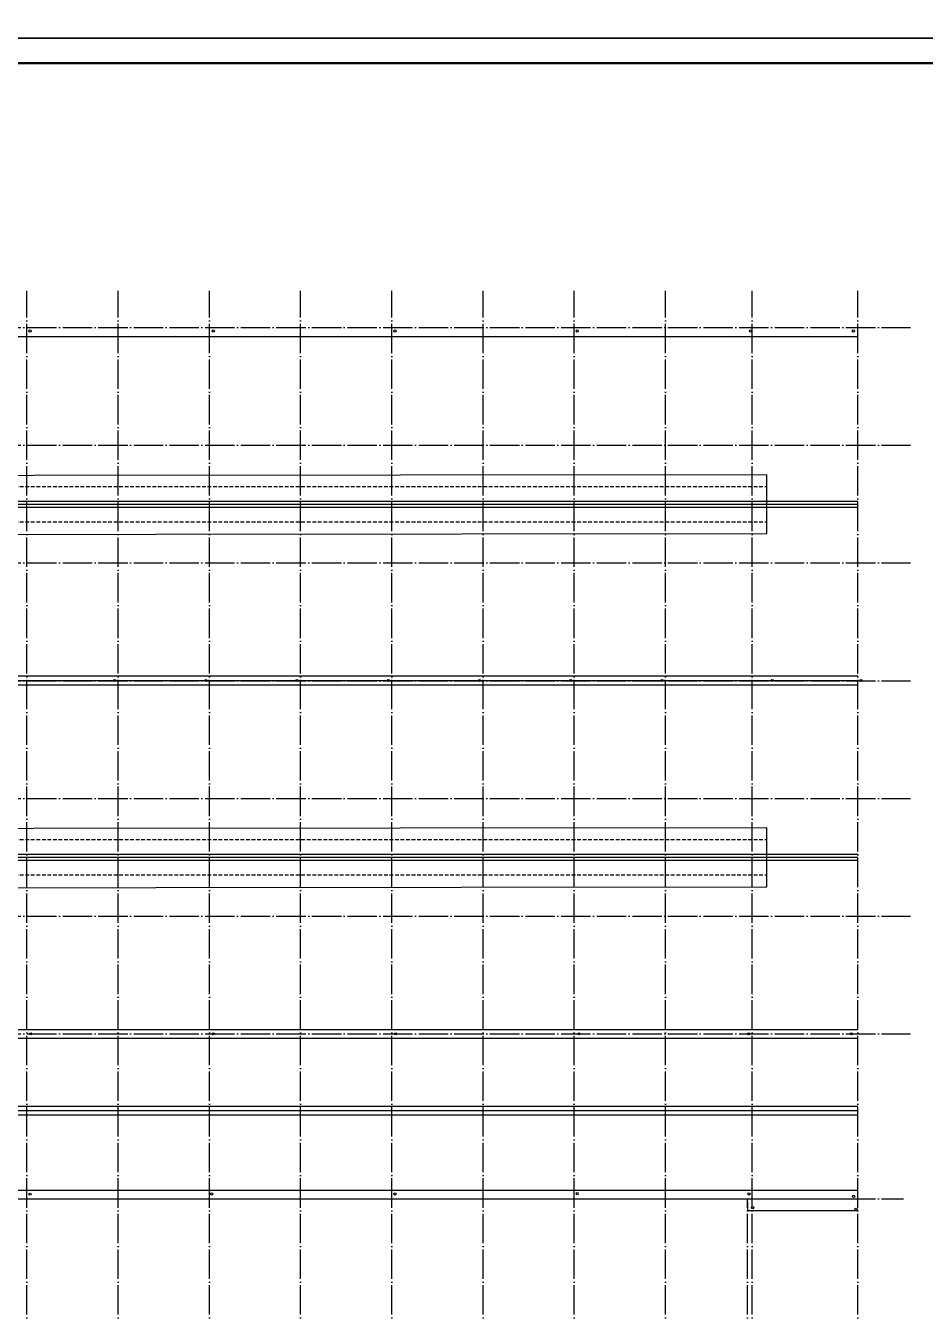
# Model space of a CAD drawing. Extents: x 4150464 to 4450492, y 75142 to 874437.
# Drawn here: x 4350393 to 4411536, y 396949 to 484326 of the extents above; entities that cross this region are included whole.
import ezdxf

# ---------------------------------------------------------------- set-up
doc = ezdxf.new("R2010")
doc.units = 0
doc.header["$LTSCALE"] = 1000
doc.header["$MEASUREMENT"] = 0
doc.linetypes.add('DOTE', pattern=[2.42, 2, -0.2, 0.02, -0.2])
doc.linetypes.add('H1', pattern=[0.375, 0.25, -0.125])
for name, color, linetype in [('DOTE', 8, 'DOTE'), ('PUB_TITLE', 4, 'Continuous'), ('屋面', 171, 'Continuous'), ('落水管', 2, 'Continuous')]:
    doc.layers.add(name, color=color, linetype=linetype)

msp = doc.modelspace()

# ---------------------------------------------------------------- linework, layer by layer
at = {"color": 0}
for p, q in [((4271796, 463209), (4406946, 463209)), ((4271796, 452009), (4406946, 452009)), ((4271796, 451809), (4406946, 451809)), ((4271796, 451609), (4406946, 451609)), ((4406946, 440109), (4271796, 440109)), ((4406946, 439509), (4271796, 439509)), ((4271796, 428009), (4406946, 428009)), ((4271796, 427809), (4406946, 427809)), ((4271796, 427609), (4406946, 427609)), ((4271796, 416109), (4406946, 416109)), ((4271796, 415509), (4406946, 415509)), ((4406946, 410869), (4271796, 410869)), ((4406946, 410569), (4271796, 410569)), ((4406946, 410269), (4271796, 410269)), ((4271796, 405189), (4406946, 405189)), ((4271796, 404589), (4406946, 404589)), ((4399446, 404389), (4399446, 403789)), ((4399446, 403789), (4406946, 403789))]:
    msp.add_line(p, q, dxfattribs=at)
at = {"layer": 'DOTE'}
for p, q in [((4350476, 355589), (4350476, 466309)), ((4356676, 355589), (4356676, 466309)), ((4362876, 355589), (4362876, 466309)), ((4369076, 355589), (4369076, 466309)), ((4375276, 355589), (4375276, 466309)), ((4381476, 355589), (4381476, 466309)), ((4387676, 355589), (4387676, 466309)), ((4393876, 355589), (4393876, 466309)), ((4399776, 355589), (4399776, 466309)), ((4406946, 355589), (4406946, 466309)), ((4268206, 463809), (4410535, 463809)), ((4268206, 455809), (4410535, 455809)), ((4268206, 447809), (4410535, 447809)), ((4268206, 439809), (4410535, 439809)), ((4268206, 431809), (4410535, 431809)), ((4268206, 423809), (4410535, 423809)), ((4268206, 415809), (4410535, 415809))]:
    msp.add_line(p, q, dxfattribs=at)
at = {"layer": 'DOTE', "linetype": 'ByBlock'}
msp.add_line((4406946, 439809), (4271796, 439809), dxfattribs=at)
at = {"layer": 'DOTE', "linetype": 'DOTE'}
for p, q in [((4268206, 404589), (4410055, 404589)), ((4399446, 355589), (4399446, 404589))]:
    msp.add_line(p, q, dxfattribs=at)
at = {"layer": 'PUB_TITLE'}
for points in [[(4248288, 483482), (4450418, 483482), (4450418, 626452), (4248288, 626452)], [(4248288, 483482), (4450418, 483482), (4450418, 626452), (4248288, 626452)], [(4248288, 340512), (4450418, 340512), (4450418, 483482), (4248288, 483482)], [(4248288, 340512), (4450418, 340512), (4450418, 483482), (4248288, 483482)]]:
    msp.add_lwpolyline(points, close=True, dxfattribs=at)
at = {"layer": 'PUB_TITLE', "const_width": 170}
msp.add_lwpolyline([(4252538, 342212), (4448718, 342212), (4448718, 481782), (4252538, 481782)], close=True, dxfattribs=at)
msp.add_lwpolyline([(4252538, 342212), (4448718, 342212), (4448718, 481782), (4252538, 481782)], close=True, dxfattribs=at)
at = {"layer": '屋面', "color": 6, "linetype": 'H1'}
for p, q in [((4276126, 453009), (4400776, 453009)), ((4276126, 450609), (4400776, 450609)), ((4276126, 429009), (4400776, 429009)), ((4276126, 426609), (4400776, 426609))]:
    msp.add_line(p, q, dxfattribs=at)
at = {"layer": '屋面', "color": 6}
for points in [[(4276126, 449672), (4400776, 449809), (4400776, 453809), (4276126, 453690)], [(4276126, 425672), (4400776, 425809), (4400776, 429809), (4276126, 429690)]]:
    msp.add_lwpolyline(points, close=True, dxfattribs=at)
at = {"layer": '落水管'}
for centre in [(4350688, 463582), (4363145, 463582), (4375497, 463582), (4387875, 463582), (4399667, 463582), (4406639, 463582), (4356436, 439820), (4362636, 439820), (4368836, 439820), (4375036, 439820), (4381236, 439820), (4387436, 439820), (4393636, 439820), (4401136, 439820), (4407167, 439820), (4350744, 415809), (4363145, 415809), (4375543, 415809), (4387990, 415809), (4399526, 415809), (4406515, 415809), (4350688, 404911), (4363031, 404928), (4375497, 404928), (4387875, 404939), (4399561, 404928), (4406667, 404763), (4399809, 403992), (4406833, 403880)]:
    msp.add_circle(centre, 75, dxfattribs=at)

doc.saveas('drawing.dxf')
